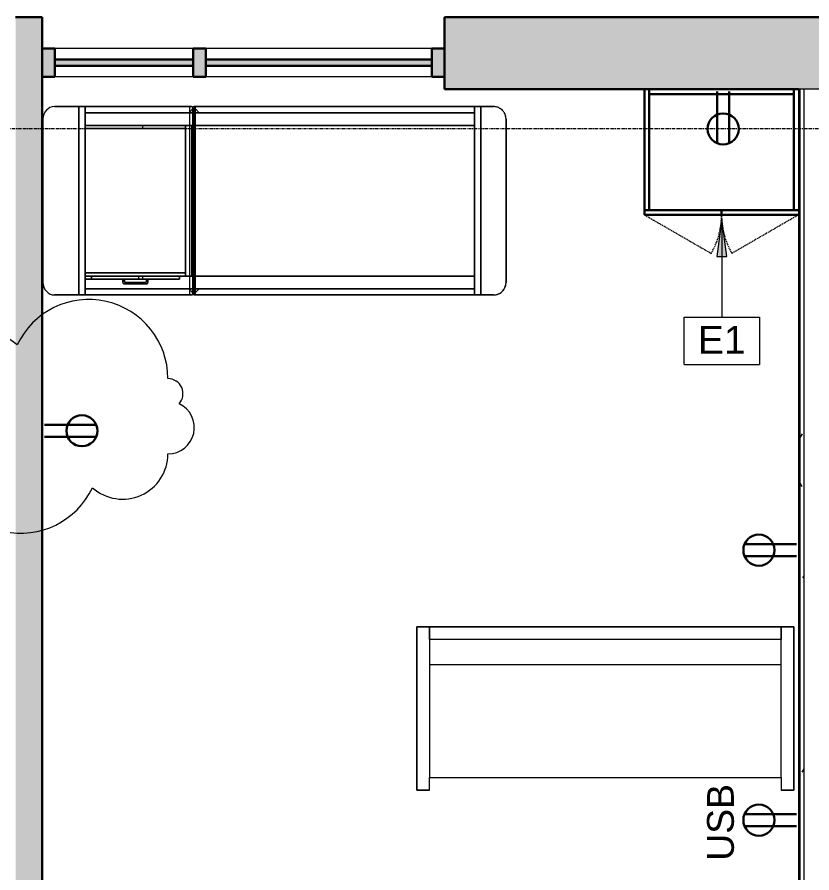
# Model space of a CAD drawing. Header units: inches. Extents: x -610 to 219, y 1022 to 1725.
# Drawn here: x -468.3 to -341.8, y 1543.5 to 1679.8 of the extents above; entities that cross this region are included whole.
import ezdxf

# ---------------------------------------------------------------- set-up
doc = ezdxf.new("R2010")
doc.units = ezdxf.units.IN
doc.header["$MEASUREMENT"] = 0
doc.linetypes.add('Grid Line 1_2_', pattern=[0.875, 0.5, -0.125, 0.125, -0.125])
doc.linetypes.add('Hidden', pattern=[0.28125, 0.1875, -0.09375])
for name, color, linetype, lineweight in [('A-ANNO-KEYN', 231, 'Continuous', 9), ('A-ANNO-NOTE', 131, 'Continuous', 9), ('A-GLAZ-CURT', 52, 'Continuous', 18), ('A-GLAZ-CWMG', 51, 'Continuous', 18), ('A-WALL', 113, 'Continuous', 18), ('A-WALL-PATT', 111, 'Continuous', 18), ('G-ANNO-REVC', 71, 'Continuous', 9), ('I-FURN', 30, 'Continuous', 9), ('I-WALL', 2, 'Continuous', 18), ('Q-CASE', 31, 'Continuous', 9), ('S-GRID', 1, 'Continuous', 9)]:
    doc.layers.add(name, color=color, linetype=linetype, lineweight=lineweight)
doc.styles.add('Arial', font='arial.ttf', dxfattribs={"height": 4.425898})
doc.styles.add('Swis721 Lt BT', font='swissl.ttf', dxfattribs={"height": 4.257319})

# ---------------------------------------------------------------- blocks, each defined once
blk = doc.blocks.new('System Panel - Glazed-4776486-FIRST FLOOR POWER _ SIGNAL')
at = {"layer": 'A-GLAZ-CURT'}
blk.add_hatch(color=250, dxfattribs=at).paths.add_polyline_path([(11.01, -0.5), (11.01, 0.5), (-11.01, 0.5), (-11.01, -0.5), (2.25, -0.5)], flags=0)
at = {"layer": 'A-GLAZ-CURT', "color": 8, "lineweight": 30}
for p, q in [((11.01, 0.5), (-11.01, 0.5)), ((-11.01, 0.5), (-11.01, -0.5)), ((11.01, -0.5), (11.01, 0.5)), ((-11.01, -0.5), (11.01, -0.5))]:
    blk.add_line(p, q, dxfattribs=at)
blk = doc.blocks.new('System Panel - Glazed-4776487-FIRST FLOOR POWER _ SIGNAL')
at = {"layer": 'A-GLAZ-CURT'}
blk.add_hatch(color=250, dxfattribs=at).paths.add_polyline_path([(17.99, -0.5), (17.99, 0.5), (-17.99, 0.5), (-17.99, -0.5), (16.29, -0.5)], flags=0)
at = {"layer": 'A-GLAZ-CURT', "color": 8, "lineweight": 30}
for p, q in [((17.99, 0.5), (-17.99, 0.5)), ((-17.99, 0.5), (-17.99, -0.5)), ((17.99, -0.5), (17.99, 0.5)), ((-17.99, -0.5), (17.99, -0.5))]:
    blk.add_line(p, q, dxfattribs=at)
blk = doc.blocks.new('Rectangular Mullion - 2_ x 4_5_ rectangular-4776488-FIRST FLOOR POWER _ SIGNAL')
at = {"layer": 'A-GLAZ-CWMG'}
blk.add_hatch(color=250, dxfattribs=at).paths.add_polyline_path([(-2, 2.25), (-2, -2.25), (0, -2.25), (0, 2.25)], flags=0)
at = {"layer": 'A-GLAZ-CWMG', "color": 8, "lineweight": 30}
for p, q in [((0, 2.25), (-2, 2.25)), ((-2, 2.25), (-2, -2.25)), ((0, -2.25), (0, 2.25)), ((-2, -2.25), (0, -2.25))]:
    blk.add_line(p, q, dxfattribs=at)
blk = doc.blocks.new('Rectangular Mullion - 2_ x 4_5_ rectangular-4776489-FIRST FLOOR POWER _ SIGNAL')
at = {"layer": 'A-GLAZ-CWMG'}
blk.add_hatch(color=250, dxfattribs=at).paths.add_polyline_path([(0, 2.25), (0, -2.25), (-2, -2.25), (-2, 2.25)], flags=0)
at = {"layer": 'A-GLAZ-CWMG', "color": 8, "lineweight": 30}
for p, q in [((-2, 2.25), (0, 2.25)), ((-2, -2.25), (-2, 2.25)), ((0, 2.25), (0, -2.25)), ((0, -2.25), (-2, -2.25))]:
    blk.add_line(p, q, dxfattribs=at)
blk = doc.blocks.new('Rectangular Mullion - 2_ x 4_5_ rectangular-4530477-FIRST FLOOR POWER _ SIGNAL')
at = {"layer": 'A-GLAZ-CWMG', "color": 55}
for p, q in [((-440.28, 1674.79), (-462.31, 1674.79)), ((-440.28, 1670.29), (-462.31, 1670.29))]:
    blk.add_line(p, q, dxfattribs=at)
blk = doc.blocks.new('Rectangular Mullion - 2_ x 4_5_ rectangular-4776485-FIRST FLOOR POWER _ SIGNAL')
at = {"layer": 'A-GLAZ-CWMG'}
blk.add_hatch(color=250, dxfattribs=at).paths.add_polyline_path([(1, 2.25), (1, -2.25), (-1, -2.25), (-1, 2.25)], flags=0)
at = {"layer": 'A-GLAZ-CWMG', "color": 8, "lineweight": 30}
for p, q in [((-1, 2.25), (1, 2.25)), ((-1, -2.25), (-1, 2.25)), ((1, 2.25), (1, -2.25)), ((1, -2.25), (-1, -2.25))]:
    blk.add_line(p, q, dxfattribs=at)
blk = doc.blocks.new('Rectangular Mullion - 2_ x 4_5_ rectangular-4530407-FIRST FLOOR POWER _ SIGNAL')
at = {"layer": 'A-GLAZ-CWMG', "color": 55}
for p, q in [((-402.31, 1674.79), (-438.28, 1674.79)), ((-402.31, 1670.29), (-438.28, 1670.29))]:
    blk.add_line(p, q, dxfattribs=at)
blk = doc.blocks.new('Sofa - 5_ 0_-4589588-FIRST FLOOR POWER _ SIGNAL')
at = {"layer": 'I-FURN'}
for p, q in [((32.77, 18.75), (-27.23, 18.75)), ((-27.23, 18.75), (-27.23, -7.25)), ((-27.23, -7.25), (-27.23, 18.75)), ((-27.23, 18.75), (-25.23, 18.75)), ((-25.23, 18.75), (-25.23, -5.2)), ((-25.23, 16.75), (-25.23, 18.75)), ((-25.23, 18.75), (30.77, 18.75)), ((30.77, -5.2), (30.77, 18.75)), ((30.77, 18.75), (32.77, 18.75)), ((30.77, 18.75), (30.77, 16.75)), ((32.77, -7.25), (32.77, 18.75)), ((32.77, 18.75), (32.77, -7.25)), ((30.77, 16.75), (-25.23, 16.75)), ((-25.23, 12.75), (30.77, 12.75)), ((-25.23, -7.25), (-25.23, -5.25)), ((-25.23, -5.25), (30.77, -5.25)), ((30.77, -5.25), (30.77, -7.25)), ((-27.23, -7.25), (-25.23, -7.25)), ((-25.23, -7.25), (-27.23, -7.25)), ((30.77, -7.25), (32.77, -7.25)), ((32.77, -7.25), (30.77, -7.25))]:
    blk.add_line(p, q, dxfattribs=at)
blk = doc.blocks.new('Bed-Healthcare-4_SMARTBIM - Treatment_Table_SMARTBIM-4540665-FIRST FLOOR POWER _ SIGNAL')
at = {"layer": 'I-FURN'}
for p, q in [((-35.57, 15), (-35.88, 15)), ((-35.88, 15), (-14.36, 15)), ((-14.06, 15), (-35.57, 15)), ((-31, 15), (-32, 15)), ((-32, 15), (-32, 14.97)), ((-32, 14.97), (-32, 15)), ((-32, 15), (-31, 15)), ((-31, 14.97), (-31, 15)), ((-31, 15), (-31, 14.97)), ((-14.36, 15), (-14.06, 15)), ((-13.84, -15), (-13.84, 15)), ((-13.84, 15), (34, 15)), ((-13.84, 15), (-13.63, 15)), ((-13.84, -15), (-13.84, 15)), ((34, 15), (-13.63, 15)), ((32, 15), (31, 15)), ((31, 15), (31, 14.97)), ((31, 14.97), (31, 15)), ((31, 15), (32, 15)), ((32, 14.97), (32, 15)), ((32, 15), (32, 14.97)), ((-32, 14.96), (-32, 14.88)), ((-32, 14.88), (-32, 14.96)), ((-32, 14.87), (-32, -14.87)), ((-32, -14.87), (-32, 14.87)), ((-31, 14.88), (-31, 14.96)), ((-31, 14.96), (-31, 14.88)), ((-31, 12), (-31, 14.87)), ((-31, 14.87), (-31, 14)), ((-14.44, 14), (-31, 14)), ((-31, 14), (-31, 12)), ((-31, 12), (-31, 14)), ((-31, 14), (-14.44, 14)), ((-31, 14), (-31, 12)), ((-14.22, 14), (-14.44, 14)), ((-14.44, 14), (-14.22, 14)), ((-14.36, 14.98), (-14.36, 14.94)), ((-14.36, 14.94), (-14.36, 14.86)), ((-14.36, 14.86), (-14.36, 14.71)), ((-14.36, 14.7), (-14.36, 14.26)), ((-14.36, 14.26), (-14.36, -14.26)), ((-14.04, 14), (-14.22, 14)), ((-14.22, 14), (-14.04, 14)), ((-13.91, 14), (-14.04, 14)), ((-14.04, 14), (-13.91, 14)), ((-13.85, 14), (-13.91, 14)), ((-13.91, 14), (-13.85, 14)), ((-13.85, 14.86), (-13.85, -14.86)), ((-13.64, 14), (-13.82, 14)), ((-13.82, 14), (-13.64, 14)), ((-13.65, 14.81), (-13.65, -14.81)), ((-13.49, 14), (-13.64, 14)), ((-13.64, 14), (-13.49, 14)), ((-13.41, 14), (-13.48, 14)), ((-13.48, 14), (-13.41, 14)), ((-13.41, 14.81), (-13.41, 14.88)), ((-13.41, 14.65), (-13.41, 14.81)), ((-13.41, -14.65), (-13.41, 14.65)), ((-13.29, 14), (-13.41, 14)), ((-13.41, 14), (-13.29, 14)), ((-13.07, 14), (-13.29, 14)), ((-13.29, 14), (-13.07, 14)), ((-12.84, 14), (-13.07, 14)), ((-13.07, 14), (-12.84, 14)), ((31, 14), (-12.84, 14)), ((-12.84, 14), (31, 14)), ((31, 14.96), (31, 14.87)), ((31, 14.87), (31, 14.96)), ((31, 14.86), (31, 14.71)), ((31, 14.71), (31, 14.86)), ((31, 14.7), (31, 14.51)), ((31, 14.51), (31, 14.7)), ((31, 14.5), (31, 14.27)), ((31, 14.27), (31, 14.5)), ((31, 14.26), (31, 14.01)), ((31, 14.01), (31, 14.26)), ((31, 12), (31, 14)), ((31, 14), (31, 12)), ((31, 14), (31, -14)), ((31, 12), (31, 14)), ((32, 14.87), (32, 14.96)), ((32, 14.96), (32, 14.87)), ((32, 14.71), (32, 14.86)), ((32, 14.86), (32, 14.71)), ((32, 14.51), (32, 14.7)), ((32, 14.7), (32, 14.51)), ((32, 14.27), (32, 14.5)), ((32, 14.5), (32, 14.27)), ((32, 14.01), (32, 14.26)), ((32, 14.26), (32, 14.01)), ((32, -14), (32, 14)), ((32, 14), (32, -14)), ((-37.7, -13), (-37.7, 13)), ((36, -13), (36, 13)), ((36, 13), (36, -13)), ((-31, 12), (-21.84, 12)), ((-21.84, 12), (-31, 12)), ((-31, 12), (-21.84, 12)), ((-21.84, 12), (-31, 12)), ((-31, 11.5), (-31, 12)), ((-31, 12), (-31, 11.5)), ((-21.84, 12), (-31, 12)), ((-31, 12), (-31, 11.5)), ((-31, 11.5), (-31, 12)), ((-31, 12), (-21.84, 12)), ((-21.84, 12), (-31, 12)), ((-31, 12), (-31, 11.5)), ((-31, 11.5), (-31, 12)), ((-31, 12), (-21.84, 12)), ((-21.84, 12), (-31, 12)), ((-31, 12), (-31, 11.5)), ((-31, 11.5), (-31, 12)), ((-31, 12), (-21.84, 12)), ((-31, 11.5), (-31, 12)), ((-31, 12), (-31, 11.5)), ((-31, 11.5), (-21.84, 11.5)), ((-21.84, 11.5), (-31, 11.5)), ((-31, 11.5), (-21.84, 11.5)), ((-21.84, 11.5), (-31, 11.5)), ((-31, 11.5), (-31, -12)), ((-31, -12), (-31, 11.5)), ((-31, 11.5), (-31, -11.5)), ((-31, -11.5), (-31, 11.5)), ((-31, -12), (-31, 11.5)), ((-31, 11.5), (-31, -11.5)), ((-21.84, 12), (-14.44, 12)), ((-15, 12), (-21.84, 12)), ((-21.84, 12), (-21.84, 11.5)), ((-21.84, 12), (-21.84, 11.5)), ((-15, 12), (-21.84, 12)), ((-21.84, 12), (-15, 12)), ((-14.44, 12), (-21.84, 12)), ((-21.84, 12), (-15, 12)), ((-14.44, 12), (-21.84, 12)), ((-21.84, 12), (-14.44, 12)), ((-21.84, 11.5), (-15, 11.5)), ((-15, 11.5), (-21.84, 11.5)), ((-14.44, 12), (-15, 12)), ((-15, 11.5), (-15, 12)), ((-15, 12), (-15, 11.5)), ((-14.44, 12), (-15, 12)), ((-15, 12), (-15, -12)), ((-15, 11.5), (-15, 12)), ((-15, 12), (-14.44, 12)), ((-15, 12), (-14.44, 12)), ((-15, -11.5), (-15, 11.5)), ((-14.42, 12), (-14.22, 12)), ((-14.22, 12), (-14.42, 12)), ((-14.22, 12), (-14.42, 12)), ((-14.42, 12), (-14.22, 12)), ((-14.22, 12), (-14.42, 12)), ((-14.42, 12), (-14.22, 12)), ((-14.22, 12), (-14.42, 12)), ((-14.42, 12), (-14.22, 12)), ((-14.2, 12), (-14.04, 12)), ((-14.04, 12), (-14.2, 12)), ((-14.04, 12), (-14.2, 12)), ((-14.2, 12), (-14.04, 12)), ((-14.04, 12), (-14.2, 12)), ((-14.2, 12), (-14.04, 12)), ((-14.04, 12), (-14.2, 12)), ((-14.2, 12), (-14.04, 12)), ((-14.03, 12), (-13.91, 12)), ((-14, 12), (-14.03, 12)), ((-14, 12), (-14.03, 12)), ((-14.03, 12), (-14, 12)), ((-13.91, 12), (-14.03, 12)), ((-14.03, 12), (-14, 12)), ((-14, 12), (-14.03, 12)), ((-14.03, 12), (-14, 12)), ((-13.91, 12), (-14, 12)), ((-14, -12), (-14, 12)), ((-14, 12), (-14, -12)), ((-14, 12), (-13.91, 12)), ((-13.91, 12), (-14, 12)), ((-14, 12), (-13.91, 12)), ((-13.91, 12), (-13.85, 12)), ((-13.85, 12), (-13.91, 12)), ((-13.85, 12), (-13.91, 12)), ((-13.91, 12), (-13.85, 12)), ((-13.85, 12), (-13.91, 12)), ((-13.91, 12), (-13.85, 12)), ((-13.84, 12), (-13.65, 12)), ((-13.65, 12), (-13.84, 12)), ((-13.65, 12), (-13.84, 12)), ((-13.84, 12), (-13.65, 12)), ((-13.65, 12), (-13.84, 12)), ((-13.84, 12), (-13.65, 12)), ((-13.63, 12), (-13.49, 12)), ((-13.49, 12), (-13.63, 12)), ((-13.49, 12), (-13.63, 12)), ((-13.63, 12), (-13.49, 12)), ((-13.49, 12), (-13.63, 12)), ((-13.63, 12), (-13.49, 12)), ((-13.47, 12), (-13.41, 12)), ((-13.41, 12), (-13.47, 12)), ((-13.41, 12), (-13.47, 12)), ((-13.47, 12), (-13.41, 12)), ((-13.41, 12), (-13.47, 12)), ((-13.47, 12), (-13.41, 12)), ((-13.41, 12), (-13.29, 12)), ((-13.29, 12), (-13.41, 12)), ((-13.29, 12), (-13.41, 12)), ((-13.41, 12), (-13.29, 12)), ((-13.29, 12), (-13.41, 12)), ((-13.41, 12), (-13.29, 12)), ((-13.27, 12), (-13.07, 12)), ((-13.07, 12), (-13.27, 12)), ((-13.07, 12), (-13.27, 12)), ((-13.27, 12), (-13.07, 12)), ((-13.07, 12), (-13.27, 12)), ((-13.27, 12), (-13.07, 12)), ((-13.05, 12), (31, 12)), ((31, 12), (-13.05, 12)), ((31, 12), (-13.05, 12)), ((-13.05, 12), (31, 12)), ((31, 12), (-13.05, 12)), ((-13.05, 12), (31, 12)), ((31, -12), (31, 12)), ((31, 12), (31, -12)), ((31, -12), (31, 12)), ((31, 12), (31, -12)), ((31, -12), (31, 12)), ((-15, -11.5), (-31, -11.5)), ((-31, -11.5), (-31, -12)), ((-31, -12), (-31, -11.5)), ((-31, -11.5), (-15, -11.5)), ((-31, -11.5), (-31, -12)), ((-31, -12), (-31, -11.5)), ((-31, -11.5), (-31, -12)), ((-21.83, -12), (-31, -12)), ((-31, -12), (-31, -12.5)), ((-31, -12.5), (-31, -12)), ((-31, -12), (-21.83, -12)), ((-21.83, -12), (-31, -12)), ((-31, -12), (-22.49, -12)), ((-31, -12), (-31, -12.5)), ((-31, -12), (-31, -12.5)), ((-31, -12), (-21.83, -12)), ((-30, -12), (-31, -12)), ((-31, -12), (-21.83, -12)), ((-21.83, -12), (-31, -12)), ((-31, -12), (-30, -12)), ((-30, -12), (-31, -12)), ((-31, -12.5), (-31, -12)), ((-31, -12), (-31, -12.5)), ((-30, -12), (-21.83, -12)), ((-21.83, -12), (-30, -12)), ((-21.83, -12), (-30, -12)), ((-30, -12), (-21.83, -12)), ((-30, -12.5), (-30, -12)), ((-30, -12), (-30, -12.5)), ((-30, -12), (-30, -12.5)), ((-30, -12), (-30, -12.5)), ((-21.83, -12), (-30, -12)), ((-30, -12), (-21.83, -12)), ((-21.83, -12), (-30, -12)), ((-22.49, -12), (-21.83, -12)), ((-22.49, -12), (-22.49, -12.5)), ((-14.23, -12), (-21.83, -12)), ((-21.83, -12), (-15, -12)), ((-21.83, -12.5), (-21.83, -12)), ((-21.83, -12), (-16, -12)), ((-16, -12), (-21.83, -12)), ((-16, -12), (-21.83, -12)), ((-21.83, -12), (-16, -12)), ((-21.83, -12), (-15, -12)), ((-16, -12), (-21.83, -12)), ((-21.83, -12), (-14.23, -12)), ((-15, -12), (-21.83, -12)), ((-21.83, -12), (-16, -12)), ((-16, -12), (-21.83, -12)), ((-16, -12), (-16, -12.5)), ((-16, -12), (-16, -12.5)), ((-16, -12.5), (-16, -12)), ((-16, -12), (-16, -12.5)), ((-15, -12), (-16, -12)), ((-16, -12), (-14.23, -12)), ((-14.23, -12), (-16, -12)), ((-15, -12), (-15, -11.5)), ((-15, -11.5), (-15, -12)), ((-15, -12), (-15, -11.5)), ((-15, -12), (-14.23, -12)), ((-15, -12), (-14.23, -12)), ((-14.23, -12), (-15, -12)), ((-14.23, -12), (-15, -12)), ((-14.05, -12), (-14.22, -12)), ((-14.22, -12), (-14.05, -12)), ((-14.22, -12), (-14.05, -12)), ((-14.05, -12), (-14.22, -12)), ((-14.22, -12), (-14.05, -12)), ((-14.05, -12), (-14.22, -12)), ((-14.22, -12), (-14.05, -12)), ((-14.05, -12), (-14.22, -12)), ((-13.93, -12), (-14.04, -12)), ((-14.04, -12), (-14, -12)), ((-14.04, -12), (-14, -12)), ((-14, -12), (-14.04, -12)), ((-14.04, -12), (-13.93, -12)), ((-14, -12), (-14.04, -12)), ((-14.04, -12), (-14, -12)), ((-14, -12), (-14.04, -12)), ((-14, -12), (-13.93, -12)), ((-13.93, -12), (-14, -12)), ((-14, -12), (-13.93, -12)), ((-13.93, -12), (-14, -12)), ((-13.86, -12), (-13.91, -12)), ((-13.91, -12), (-13.86, -12)), ((-13.91, -12), (-13.86, -12)), ((-13.86, -12), (-13.91, -12)), ((-13.91, -12), (-13.86, -12)), ((-13.86, -12), (-13.91, -12)), ((-13.65, -12), (-13.84, -12)), ((-13.84, -12), (-13.65, -12)), ((-13.84, -12), (-13.65, -12)), ((-13.65, -12), (-13.84, -12)), ((-13.84, -12), (-13.65, -12)), ((-13.65, -12), (-13.84, -12)), ((-13.5, -12), (-13.65, -12)), ((-13.65, -12), (-13.5, -12)), ((-13.65, -12), (-13.5, -12)), ((-13.5, -12), (-13.65, -12)), ((-13.65, -12), (-13.5, -12)), ((-13.5, -12), (-13.65, -12)), ((-13.41, -12), (-13.49, -12)), ((-13.49, -12), (-13.41, -12)), ((-13.49, -12), (-13.41, -12)), ((-13.41, -12), (-13.49, -12)), ((-13.49, -12), (-13.41, -12)), ((-13.41, -12), (-13.49, -12)), ((-13.31, -12), (-13.41, -12)), ((-13.41, -12), (-13.31, -12)), ((-13.41, -12), (-13.31, -12)), ((-13.31, -12), (-13.41, -12)), ((-13.41, -12), (-13.31, -12)), ((-13.31, -12), (-13.41, -12)), ((-13.09, -12), (-13.29, -12)), ((-13.29, -12), (-13.09, -12)), ((-13.29, -12), (-13.09, -12)), ((-13.09, -12), (-13.29, -12)), ((-13.29, -12), (-13.09, -12)), ((-13.09, -12), (-13.29, -12)), ((-12.85, -12), (-13.07, -12)), ((-13.07, -12), (-12.85, -12)), ((-13.07, -12), (-12.85, -12)), ((-12.85, -12), (-13.07, -12)), ((-13.07, -12), (-12.85, -12)), ((-12.85, -12), (-13.07, -12)), ((31, -12), (-12.84, -12)), ((-12.84, -12), (31, -12)), ((-12.84, -12), (31, -12)), ((31, -12), (-12.84, -12)), ((-12.84, -12), (31, -12)), ((31, -12), (-12.84, -12)), ((31, -14), (31, -12)), ((31, -12), (31, -14)), ((31, -14), (31, -12)), ((-31, -12.5), (-31, -14)), ((-31, -14), (-31, -12.5)), ((-22.49, -12.5), (-31, -12.5)), ((-31, -12.5), (-21.83, -12.5)), ((-31, -14.87), (-31, -12.5)), ((-31, -12.5), (-31, -14)), ((-30, -12.5), (-25, -12.5)), ((-21.83, -12.5), (-30, -12.5)), ((-25, -12.5), (-30, -12.5)), ((-30, -12.5), (-25, -12.5)), ((-24.75, -12.5), (-25, -12.5)), ((-25, -12.5), (-25, -13)), ((-25, -13), (-25, -12.5)), ((-25, -12.5), (-24.75, -12.5)), ((-24.75, -12.5), (-25, -12.5)), ((-25, -12.5), (-25, -13)), ((-25, -13), (-25, -12.5)), ((-25, -12.5), (-24.75, -12.5)), ((-25, -12.5), (-24.75, -12.5)), ((-24.75, -12.5), (-25, -12.5)), ((-25, -12.5), (-24.75, -12.5)), ((-24.75, -12.87), (-24.75, -12.5)), ((-24.75, -12.5), (-24.75, -12.87)), ((-24.75, -12.87), (-24.75, -12.5)), ((-24.75, -12.5), (-24.75, -12.87)), ((-24.75, -12.5), (-21.83, -12.5)), ((-21.83, -12.5), (-24.75, -12.5)), ((-24.75, -12.5), (-21.83, -12.5)), ((-24.75, -13.25), (-21.25, -13.25)), ((-21.25, -13.25), (-24.75, -13.25)), ((-24.75, -13.25), (-21.25, -13.25)), ((-21.25, -13.25), (-24.75, -13.25)), ((-21.37, -13), (-24.62, -13)), ((-24.62, -13), (-21.37, -13)), ((-21.37, -13), (-24.62, -13)), ((-24.62, -13), (-21.37, -13)), ((-21.83, -12.5), (-22.49, -12.5)), ((-21.83, -12.5), (-21.25, -12.5)), ((-16, -12.5), (-21.83, -12.5)), ((-21.25, -12.5), (-21.83, -12.5)), ((-21.83, -12.5), (-21.25, -12.5)), ((-21.25, -12.5), (-21.25, -12.87)), ((-21, -12.5), (-21.25, -12.5)), ((-21.25, -12.5), (-21, -12.5)), ((-21.25, -12.87), (-21.25, -12.5)), ((-21.25, -12.5), (-21.25, -12.87)), ((-21, -12.5), (-21.25, -12.5)), ((-21.25, -12.5), (-21, -12.5)), ((-21.25, -12.87), (-21.25, -12.5)), ((-21.25, -12.5), (-21, -12.5)), ((-21, -12.5), (-21.25, -12.5)), ((-21.25, -12.5), (-21, -12.5)), ((-21, -13), (-21, -12.5)), ((-21, -12.5), (-21, -13)), ((-21, -13), (-21, -12.5)), ((-21, -12.5), (-21, -13)), ((-21, -12.5), (-16, -12.5)), ((-16, -12.5), (-21, -12.5)), ((-21, -12.5), (-16, -12.5)), ((-32, -14.88), (-32, -14.96)), ((-32, -14.96), (-32, -14.88)), ((-32, -14.97), (-32, -15)), ((-32, -15), (-32, -14.97)), ((-31, -14), (-14.44, -14)), ((-14.44, -14), (-31, -14)), ((-31, -14), (-31, -14.87)), ((-31, -14.96), (-31, -14.88)), ((-31, -14.88), (-31, -14.96)), ((-31, -15), (-31, -14.97)), ((-31, -14.97), (-31, -15)), ((-14.44, -14), (-14.22, -14)), ((-14.22, -14), (-14.44, -14)), ((-14.36, -14.26), (-14.36, -14.7)), ((-14.36, -14.71), (-14.36, -14.86)), ((-14.36, -14.86), (-14.36, -14.94)), ((-14.36, -14.94), (-14.36, -14.98)), ((-14.22, -14), (-14.04, -14)), ((-14.04, -14), (-14.22, -14)), ((-14.04, -14), (-13.92, -14)), ((-13.92, -14), (-14.04, -14)), ((-13.91, -14), (-13.85, -14)), ((-13.85, -14), (-13.91, -14)), ((-13.84, -14), (-13.65, -14)), ((-13.65, -14), (-13.84, -14)), ((-13.65, -14), (-13.49, -14)), ((-13.49, -14), (-13.65, -14)), ((-13.49, -14), (-13.42, -14)), ((-13.42, -14), (-13.49, -14)), ((-13.41, -14), (-13.29, -14)), ((-13.29, -14), (-13.41, -14)), ((-13.41, -14.81), (-13.41, -14.65)), ((-13.41, -14.88), (-13.41, -14.81)), ((-13.29, -14), (-13.07, -14)), ((-13.07, -14), (-13.29, -14)), ((-13.07, -14), (-12.84, -14)), ((-12.84, -14), (-13.07, -14)), ((-12.84, -14), (31, -14)), ((31, -14), (-12.84, -14)), ((31, -14.01), (31, -14.26)), ((31, -14.26), (31, -14.01)), ((31, -14.27), (31, -14.5)), ((31, -14.5), (31, -14.27)), ((31, -14.51), (31, -14.7)), ((31, -14.7), (31, -14.51)), ((31, -14.71), (31, -14.86)), ((31, -14.86), (31, -14.71)), ((31, -14.87), (31, -14.96)), ((31, -14.96), (31, -14.87)), ((31, -14.97), (31, -15)), ((31, -15), (31, -14.97)), ((32, -14.26), (32, -14.01)), ((32, -14.01), (32, -14.26)), ((32, -14.5), (32, -14.27)), ((32, -14.27), (32, -14.5)), ((32, -14.7), (32, -14.51)), ((32, -14.51), (32, -14.7)), ((32, -14.86), (32, -14.71)), ((32, -14.71), (32, -14.86)), ((32, -14.96), (32, -14.87)), ((32, -14.87), (32, -14.96)), ((32, -15), (32, -14.97)), ((32, -14.97), (32, -15)), ((-35.88, -15), (-35.57, -15)), ((-14.36, -15), (-35.88, -15)), ((-35.57, -15), (-14.06, -15)), ((-32, -15), (-31, -15)), ((-31, -15), (-32, -15)), ((-14.06, -15), (-14.36, -15)), ((34, -15), (-13.84, -15)), ((-13.63, -15), (-13.84, -15)), ((-13.63, -15), (34, -15)), ((31, -15), (32, -15)), ((32, -15), (31, -15))]:
    blk.add_line(p, q, dxfattribs=at)
at = {"layer": 'I-FURN', "flags": 128}
for points in [[(-13.63, 15), (-13.52, 14.97), (-13.41, 14.88)], [(36, 13), (36, 13.08), (35.99, 13.16), (35.99, 13.24), (35.97, 13.32), (35.96, 13.4), (35.94, 13.48), (35.92, 13.55), (35.9, 13.63), (35.87, 13.7), (35.84, 13.78), (35.81, 13.85), (35.77, 13.92), (35.74, 13.99), (35.69, 14.06), (35.65, 14.13), (35.6, 14.19), (35.56, 14.26), (35.5, 14.32), (35.45, 14.38), (35.39, 14.43), (35.33, 14.49), (35.27, 14.54), (35.21, 14.59), (35.15, 14.64), (35.08, 14.68), (35.01, 14.72), (34.94, 14.76), (34.87, 14.8), (34.8, 14.83), (34.72, 14.86), (34.65, 14.89), (34.57, 14.92), (34.5, 14.94), (34.42, 14.96), (34.34, 14.97), (34.26, 14.98), (34.18, 14.99), (34.1, 15), (34.02, 15), (34, 15)], [(-13.41, 14.88), (-13.53, 14.84), (-13.65, 14.81)], [(34, -15), (34.08, -15), (34.16, -14.99), (34.24, -14.99), (34.32, -14.97), (34.4, -14.96), (34.48, -14.94), (34.55, -14.92), (34.63, -14.9), (34.7, -14.87), (34.78, -14.84), (34.85, -14.81), (34.92, -14.77), (34.99, -14.74), (35.06, -14.69), (35.13, -14.65), (35.19, -14.6), (35.26, -14.56), (35.32, -14.5), (35.38, -14.45), (35.43, -14.39), (35.49, -14.33), (35.54, -14.27), (35.59, -14.21), (35.64, -14.15), (35.68, -14.08), (35.72, -14.01), (35.76, -13.94), (35.8, -13.87), (35.83, -13.8), (35.86, -13.72), (35.89, -13.65), (35.92, -13.57), (35.94, -13.5), (35.96, -13.42), (35.97, -13.34), (35.98, -13.26), (35.99, -13.18), (36, -13.1), (36, -13.02), (36, -13)], [(-13.65, -14.81), (-13.53, -14.84), (-13.41, -14.88)], [(-13.41, -14.88), (-13.52, -14.97), (-13.63, -15)]]:
    blk.add_lwpolyline(points, dxfattribs=at)
at = {"layer": 'I-FURN'}
for centre, radius, start, end in [((34, 13), 2, 45, 90), ((34, 13), 2, 30, 45), ((34, 13), 2, 0, 30), ((-24.75, -13), 0.25, 180, 195), ((-24.75, -13), 0.25, 180, 195), ((-24.75, -13), 0.25, 180, 195), ((-24.75, -13), 0.25, 180, 255), ((-24.75, -13), 0.25, 195, 225), ((-24.75, -13), 0.25, 195, 225), ((-24.75, -13), 0.25, 195, 270), ((-24.75, -13), 0.25, 225, 270), ((-24.75, -13), 0.25, 225, 270), ((-24.75, -13), 0.25, 255, 270), ((-24.62, -12.87), 0.125, 180, 240), ((-24.62, -12.87), 0.125, 180, 255), ((-24.62, -12.87), 0.125, 180, 270), ((-24.62, -12.87), 0.125, 180, 255), ((-24.62, -12.87), 0.125, 240, 255), ((-24.62, -12.87), 0.125, 255, 270), ((-24.62, -12.87), 0.125, 255, 270), ((-24.62, -12.87), 0.125, 255, 270), ((-21.37, -12.87), 0.125, 270, 345), ((-21.37, -12.87), 0.125, 270, 285), ((-21.37, -12.87), 0.125, 270, 285), ((-21.37, -12.87), 0.125, 270, 285), ((-21.37, -12.87), 0.125, 285, 0), ((-21.37, -12.87), 0.125, 285, 345), ((-21.37, -12.87), 0.125, 285, 345), ((-21.37, -12.87), 0.125, 345, 0), ((-21.37, -12.87), 0.125, 345, 0), ((-21.37, -12.87), 0.125, 345, 0), ((-21.25, -13), 0.25, 270, 360), ((-21.25, -13), 0.25, 270, 360), ((-21.25, -13), 0.25, 270, 300), ((-21.25, -13), 0.25, 270, 285), ((-21.25, -13), 0.25, 285, 315), ((-21.25, -13), 0.25, 300, 0), ((-21.25, -13), 0.25, 315, 0), ((34, -13), 2, 270, 345), ((34, -13), 2, 345, 360)]:
    blk.add_arc(centre, radius, start, end, dxfattribs=at)
for centre, major_axis, ratio, start_param, end_param in [((-35.88, 13), (0, 2), 0.913075, 0, 1.570796), ((-14.06, 14), (0, 1), 0.407793, 5.75613, 6.283185), ((-35.88, -13), (0, 2), 0.913075, 1.570796, 3.141593), ((-14.06, -14), (0, 1), 0.407793, 3.141593, 3.668648)]:
    blk.add_ellipse(centre, major_axis=major_axis, ratio=ratio, start_param=start_param, end_param=end_param, dxfattribs=at)
for points, knots in [([(-13.85, 14.86), (-13.86, 14.82), (-13.89, 14.74), (-13.96, 14.63), (-14, 14.55), (-14.05, 14.48), (-14.12, 14.38), (-14.25, 14.22), (-14.36, 14.09), (-14.44, 14)], [0, 0, 0, 0, 0.25, 0.375, 0.4375, 0.5, 0.625, 0.75, 1, 1, 1, 1]), ([(-12.84, 14), (-12.91, 14.08), (-13.03, 14.2), (-13.18, 14.35), (-13.29, 14.46), (-13.39, 14.56), (-13.52, 14.68), (-13.6, 14.76), (-13.65, 14.81)], [0, 0, 0, 0, 0.25, 0.375, 0.5, 0.625, 0.75, 1, 1, 1, 1]), ([(-14.44, -14), (-14.36, -14.09), (-14.25, -14.22), (-14.12, -14.38), (-14.05, -14.48), (-14, -14.55), (-13.96, -14.63), (-13.89, -14.74), (-13.86, -14.82), (-13.85, -14.86)], [-1, -1, -1, -1, -0.75, -0.625, -0.5, -0.4375, -0.375, -0.25, 0, 0, 0, 0]), ([(-13.65, -14.81), (-13.6, -14.76), (-13.52, -14.68), (-13.39, -14.56), (-13.29, -14.46), (-13.18, -14.35), (-13.03, -14.2), (-12.92, -14.08), (-12.84, -14)], [-1, -1, -1, -1, -0.75, -0.625, -0.5, -0.375, -0.25, 0, 0, 0, 0])]:
    blk.add_open_spline(points, degree=3, knots=knots, dxfattribs=at)
blk = doc.blocks.new('CW Cupbd - 80_h x 24_d - 2 Doors - 4 shelves-4650631-FIRST FLOOR POWER _ SIGNAL')
at = {"layer": 'Q-CASE', "linetype": 'Hidden'}
for p, q in [((2, 22.36), (12.6, 28.49)), ((26.5, 22.36), (15.89, 28.49))]:
    blk.add_line(p, q, dxfattribs=at)
at = {"layer": 'Q-CASE', "lineweight": 30}
for p, q in [((14.25, 22.36), (2, 22.36)), ((14.25, 21.61), (14.25, 22.36)), ((14.25, 21.61), (14.25, 22.36)), ((14.25, 22.36), (26.5, 22.36)), ((26.5, 22.36), (26.5, 21.61)), ((2, 21.61), (14.25, 21.61)), ((2.75, 21.61), (2.75, 2.36)), ((26.5, 21.61), (14.25, 21.61)), ((25.75, 2.36), (25.75, 21.61)), ((26.5, 21.61), (26.5, 2.36)), ((2.75, 3.11), (25.75, 3.11)), ((2.75, 2.36), (2.75, 3.11)), ((25.75, 3.11), (25.75, 2.36))]:
    blk.add_line(p, q, dxfattribs=at)
at = {"layer": 'Q-CASE', "linetype": 'Hidden'}
for centre, start, end in [((2, 22.36), 359.5, 30), ((26.5, 22.36), 150, 180.5)]:
    blk.add_arc(centre, 12.25, start, end, dxfattribs=at)
blk = doc.blocks.new('Keynote Tag - Keynote Number - Boxed-135510-FIRST FLOOR POWER _ SIGNAL')
at = {"layer": 'A-ANNO-KEYN'}
for p, q in [((-0.125, -0.0792), (-0.125, 0.0781)), ((-0.125, 0.0781), (0.125, 0.0781)), ((0.125, 0.0781), (0.125, -0.0792)), ((-0.125, -0.0792), (0.125, -0.0792))]:
    blk.add_line(p, q, dxfattribs=at)
blk = doc.blocks.new('Family - ___-4861937-FIRST FLOOR POWER _ SIGNAL')
at = {"layer": 'G-ANNO-REVC'}
for centre, radius, start, end in [((-456.91, 1622.22), 12.6, 0, 154.7912), ((-473.11, 1622.22), 7.2, 48.1897, 180), ((-444.31, 1619.82), 2.4, 318.1897, 90), ((-444.31, 1614.42), 4.2, 270, 64.7912), ((-467.71, 1610.22), 12.6, 180, 334.7912), ((-451.51, 1610.22), 7.2, 228.1897, 0)]:
    blk.add_arc(centre, radius, start, end, dxfattribs=at)

msp = doc.modelspace()

# ---------------------------------------------------------------- hatches: boundary and pattern name
at = {"layer": 'A-ANNO-KEYN'}
msp.add_hatch(color=256, dxfattribs=at).paths.add_polyline_path([(-356.14, 1647.64), (-356.93, 1641.64), (-355.35, 1641.64)], flags=0)
at = {"layer": 'A-WALL-PATT', "lineweight": 9}
msp.add_hatch(color=7, dxfattribs=at).paths.add_polyline_path([(-464.31, 1334.54), (-464.31, 1679.79), (-468.56, 1679.79), (-468.56, 1334.54)], flags=0)
h = msp.add_hatch(color=7, dxfattribs=at)
h.paths.add_polyline_path([(158.99, 1668.29), (158.99, 1679.79), (104.41, 1679.79), (104.41, 1668.29)], flags=0)
h.paths.add_polyline_path([(33.19, 1668.29), (39.69, 1668.29), (39.69, 1679.79), (7.69, 1679.79), (7.69, 1668.29)], flags=0)
h.paths.add_polyline_path([(-114.81, 1668.29), (-56.31, 1668.29), (-56.31, 1679.79), (-152.31, 1679.79), (-152.31, 1668.29), (-133.77, 1668.29)], flags=0)
h.paths.add_polyline_path([(-248.31, 1668.29), (-216.31, 1668.29), (-216.31, 1679.79), (-248.31, 1679.79)], flags=0)
h.paths.add_polyline_path([(-313.93, 1668.29), (-312.31, 1668.29), (-312.31, 1679.79), (-400.31, 1679.79), (-400.31, 1668.29), (-336.45, 1668.29)], flags=0)
h = msp.add_hatch(dxfattribs=at)
h.set_pattern_fill('FP_1', color=256, style=0, pattern_type=2)
h.set_pattern_definition([(0, (0, 0), (15.36, 3.84), [0.634, -10.886, 0.634, -10.886, -61.44]), (0, (0, 0), (15.36, 3.84), [-23.04, 0.634, -22.406, 0.634, -10.886, -26.88]), (0, (0, 0), (15.36, 3.84), [-57.6, 0.634, -7.046, 0.634, -18.566]), (120, (5.76, 1.92), (-11.0055376, 11.38215), [0.634, -10.886, 0.634, -10.886, -61.44]), (120, (5.76, 1.92), (-11.0055376, 11.38215), [-23.04, 0.634, -22.406, 0.634, -10.886, -26.88]), (120, (5.76, 1.92), (-11.0055376, 11.38215), [-57.6, 0.634, -7.046, 0.634, -18.566]), (240, (7.68, 9.6), (-4.3544624, -15.22215), [0.634, -10.886, 0.634, -10.886, -61.44]), (240, (7.68, 9.6), (-4.3544624, -15.22215), [-23.04, 0.634, -22.406, 0.634, -10.886, -26.88]), (240, (7.68, 9.6), (-4.3544624, -15.22215), [-57.6, 0.634, -7.046, 0.634, -18.566])])
h.paths.add_polyline_path([(-343.06, 1500.6), (-343.06, 1668.29), (-343.69, 1668.29), (-343.69, 1500.6)], flags=0)

# ---------------------------------------------------------------- linework, layer by layer
at = {"layer": 'A-ANNO-KEYN'}
for p, q in [((-356.14, 1647.64), (-356.93, 1641.64)), ((-355.35, 1641.64), (-356.14, 1647.64)), ((-356.14, 1647.64), (-356.14, 1632)), ((-356.93, 1641.64), (-355.35, 1641.64))]:
    msp.add_line(p, q, dxfattribs=at)
at = {"layer": 'A-ANNO-NOTE', "lineweight": 30}
for p, q in [((-356.9, 1667.96), (-356.9, 1659.7)), ((-354.98, 1667.96), (-354.98, 1659.7)), ((-463.98, 1614.87), (-455.72, 1614.87)), ((-463.98, 1612.95), (-455.72, 1612.95)), ((-344.26, 1595.87), (-352.53, 1595.87)), ((-344.26, 1593.96), (-352.53, 1593.96)), ((-344.26, 1552.87), (-352.53, 1552.87)), ((-344.26, 1550.96), (-352.53, 1550.96))]:
    msp.add_line(p, q, dxfattribs=at)
for centre, radius in [((-355.94, 1661.98), 2.48), ((-458, 1613.91), 2.47), ((-350.24, 1594.91), 2.48), ((-350.24, 1551.91), 2.48)]:
    msp.add_circle(centre, radius, dxfattribs=at)
at = {"layer": 'A-WALL', "color": 8, "lineweight": 30}
for p, q in [((-312.31, 1679.79), (-400.31, 1679.79)), ((-400.31, 1679.79), (-400.31, 1668.29)), ((-400.31, 1668.29), (-343.94, 1668.29))]:
    msp.add_line(p, q, dxfattribs=at)
at = {"layer": 'A-WALL'}
for p, q in [((-339.94, 1668.29), (-343.94, 1668.29)), ((-343.69, 1500.6), (-343.69, 1668.29)), ((-343.06, 1500.6), (-343.06, 1668.29))]:
    msp.add_line(p, q, dxfattribs=at)
at = {"layer": 'I-WALL', "color": 8, "lineweight": 30}
for p, q in [((-464.31, 1679.79), (-468.56, 1679.79)), ((-464.31, 1501.22), (-464.31, 1679.79))]:
    msp.add_line(p, q, dxfattribs=at)
at = {"layer": 'I-WALL'}
msp.add_line((-343.94, 1668.29), (-343.94, 1501.22), dxfattribs=at)
at = {"layer": 'S-GRID', "linetype": 'Grid Line 1_2_'}
msp.add_line((-609.99, 1662.04), (207.32, 1662.04), dxfattribs=at)

# ---------------------------------------------------------------- block references
at = {"layer": 'A-ANNO-KEYN', "xscale": 47.99999999999997, "yscale": 47.99999999999997, "zscale": 47.99999999999997}
msp.add_blockref('Keynote Tag - Keynote Number - Boxed-135510-FIRST FLOOR POWER _ SIGNAL', (-356.14, 1628.25), dxfattribs=at)
at = {"layer": 'A-GLAZ-CURT', "color": 55}
for name, p in [('System Panel - Glazed-4776486-FIRST FLOOR POWER _ SIGNAL', (-451.3, 1672.54)), ('System Panel - Glazed-4776487-FIRST FLOOR POWER _ SIGNAL', (-420.3, 1672.54))]:
    msp.add_blockref(name, p, dxfattribs=at)
at = {"layer": 'A-GLAZ-CWMG', "color": 55, "rotation": 180}
msp.add_blockref('Rectangular Mullion - 2_ x 4_5_ rectangular-4776488-FIRST FLOOR POWER _ SIGNAL', (-464.31, 1672.54), dxfattribs=at)
at = {"layer": 'A-GLAZ-CWMG', "color": 55}
for name in ['Rectangular Mullion - 2_ x 4_5_ rectangular-4530477-FIRST FLOOR POWER _ SIGNAL', 'Rectangular Mullion - 2_ x 4_5_ rectangular-4530407-FIRST FLOOR POWER _ SIGNAL']:
    msp.add_blockref(name, (0, 0), dxfattribs=at)
at = {"layer": 'A-GLAZ-CWMG', "color": 55, "extrusion": (0, 0, -1), "rotation": 180}
for name, p in [('Rectangular Mullion - 2_ x 4_5_ rectangular-4776485-FIRST FLOOR POWER _ SIGNAL', (439.28, 1672.54)), ('Rectangular Mullion - 2_ x 4_5_ rectangular-4776489-FIRST FLOOR POWER _ SIGNAL', (400.31, 1672.54))]:
    msp.add_blockref(name, p, dxfattribs=at)
at = {"layer": 'I-FURN'}
for name, p in [('Bed-Healthcare-4_SMARTBIM - Treatment_Table_SMARTBIM-4540665-FIRST FLOOR POWER _ SIGNAL', (-426.49, 1650.54)), ('Sofa - 5_ 0_-4589588-FIRST FLOOR POWER _ SIGNAL', (-377.46, 1563.95))]:
    msp.add_blockref(name, p, dxfattribs=at)
at = {"layer": 'Q-CASE', "rotation": 180}
msp.add_blockref('CW Cupbd - 80_h x 24_d - 2 Doors - 4 shelves-4650631-FIRST FLOOR POWER _ SIGNAL', (-341.94, 1670.65), dxfattribs=at)

# ---------------------------------------------------------------- texts
at = {"layer": 'A-ANNO-NOTE', "insert": (-358.49, 1551.55), "char_height": 4.257, "width": 13.824, "attachment_point": 2, "rotation": 90, "line_spacing_factor": 1.00667, "style": 'Swis721 Lt BT'}
msp.add_mtext('USB', dxfattribs=at)

# ---------------------------------------------------------------- next in the draw order: texts
at = {"layer": 'A-ANNO-KEYN', "insert": (-356.16, 1630.61), "char_height": 4.426, "width": 9.018, "attachment_point": 2, "line_spacing_factor": 0.938532, "style": 'Arial', "bg_fill": 3, "box_fill_scale": 1.25, "bg_fill_color": 0, "bg_fill_transparency": 0}
msp.add_mtext('E1', dxfattribs=at)

# ---------------------------------------------------------------- next in the draw order: block references
at = {"layer": 'G-ANNO-REVC'}
msp.add_blockref('Family - ___-4861937-FIRST FLOOR POWER _ SIGNAL', (0, 0), dxfattribs=at)

doc.saveas('drawing.dxf')
